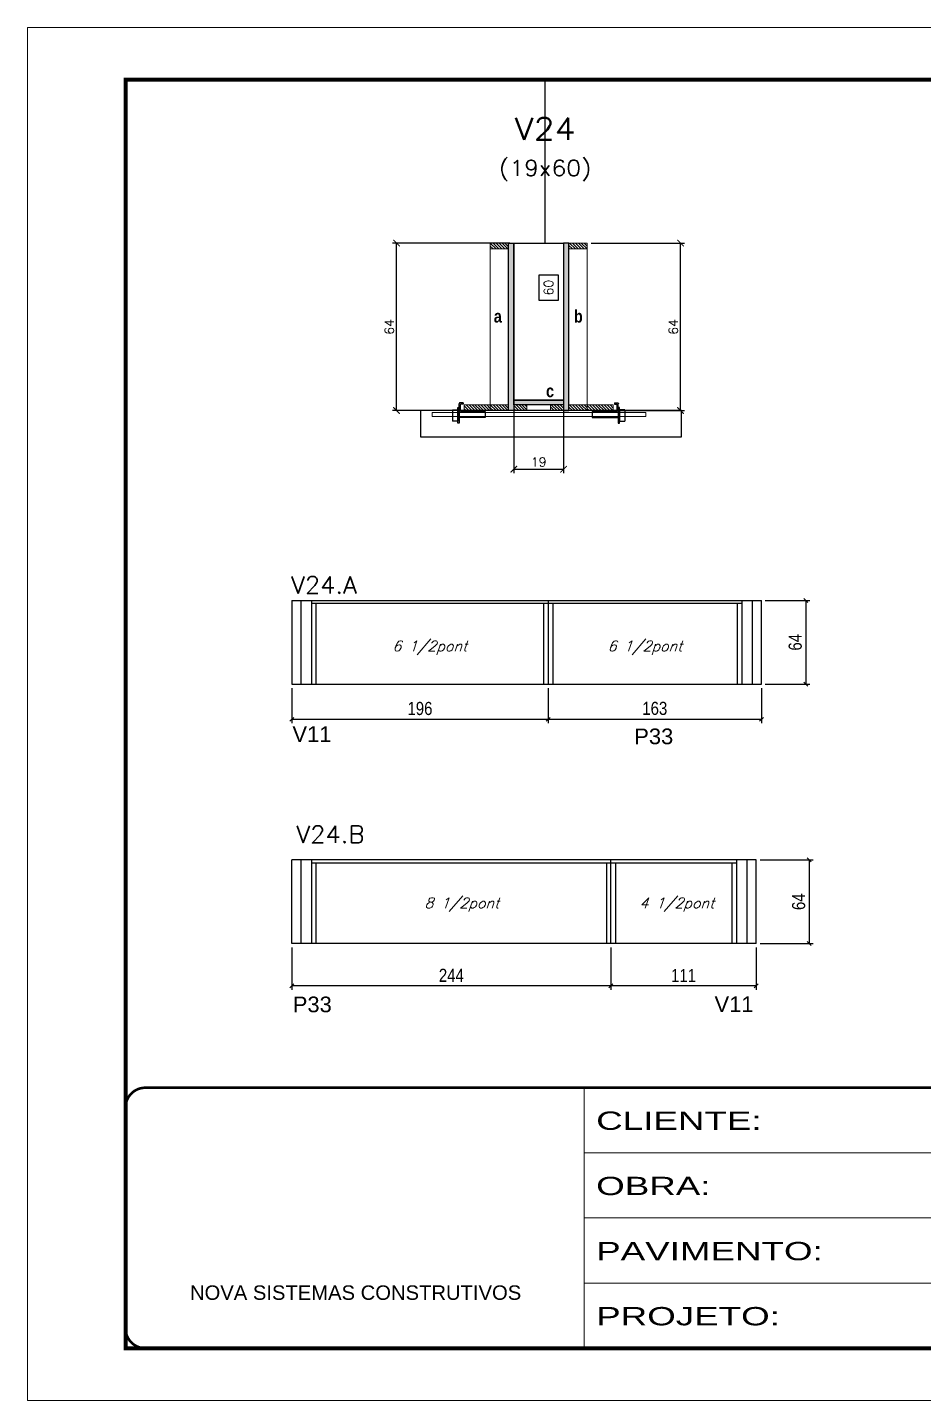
# Model space of a CAD drawing. Extents: x 137137 to 143418, y 10464 to 34486.
# Drawn here: x 140321 to 141006, y 29990 to 31040 of the extents above; entities that cross this region are included whole.
import ezdxf
from ezdxf.enums import TextEntityAlignment as Align

# ---------------------------------------------------------------- set-up
doc = ezdxf.new("R2010")
doc.units = 0
for name, pattern in [('CONTINUO', [0]), ('DASHED', [0.75, 0.5, -0.25]), ('HIDDEN', [0.375, 0.25, -0.125])]:
    doc.linetypes.add(name, pattern=pattern)
for name, color, linetype in [('5', 5, 'Continuous'), ('barrote', 251, 'Continuous'), ('COTA', 241, 'Continuous'), ('Cota Seção (2x)', 4, 'Continuous'), ('detalhes', 4, 'Continuous'), ('Painéis', 200, 'Continuous'), ('presilha', 1, 'Continuous'), ('SARR_2.2x7', 40, 'Continuous'), ('SARR_3.5x7', 81, 'Continuous'), ('texto', 7, 'Continuous'), ('Texto de Titulo', 7, 'Continuous'), ('Texto Qtd Sarr', 242, 'Continuous')]:
    doc.layers.add(name, color=color, linetype=linetype)
for name, color, linetype, lineweight in [('CONCRETO', 251, 'Continuous', 25), ('Folhas', 255, 'Continuous', 9), ('Hachura', 251, 'Continuous', 9), ('Madeira', 126, 'Continuous', 18), ('SARRAFO DE PRESSAO', 251, 'DASHED', 9), ('SCO-___-LAJ', 2, 'Continuous', 0), ('Texto Seção', 7, 'Continuous', 15)]:
    doc.layers.add(name, color=color, linetype=linetype, lineweight=lineweight)
doc.styles.add('ARIAL', font='arial.ttf')
doc.styles.add('COTA TECNICA', font='techl___.ttf', dxfattribs={"height": 10})
doc.styles.add('REGUA-120', font='ROMANS.shx', dxfattribs={"height": 15})
doc.styles.add('Romans', font='romans.shx')
doc.styles.get("Standard").update_dxf_attribs({"font": 'arial.ttf'})
doc.styles.add('TECNICA', font='techb___.ttf', dxfattribs={"height": 10})
doc.styles.add('Tecnologia', font='')
doc.styles.get('Tecnologia').set_extended_font_data('Forgotten Futurist')
doc.dimstyles.new('Cota Seção (2x)', dxfattribs={"dimtxt": 7, "dimasz": 5, "dimexe": 3, "dimexo": 3, "dimgap": 2, "dimtad": 3, "dimdec": 1, "dimlfac": 0.5, "dimzin": 12, "dimdsep": 46, "dimtxsty": 'Romans', "dimblk": 'ARCHTICK', "dimcen": 0, "dimclrd": 4, "dimclre": 4, "dimclrt": 1, "dimadec": 1, "dimazin": 3, "dimtfac": 1, "dimtdec": 1, "dimtmove": 0, "dimatfit": 3, "dimldrblk": 'OBLIQUE', "dimfxl": 1, "dimtolj": 1, "dimtzin": 12, "dimarcsym": 0})
doc.dimstyles.new('Cota Seção interna', dxfattribs={"dimtxt": 7, "dimasz": 6, "dimexe": 0.18, "dimexo": 2, "dimgap": -4, "dimtad": 3, "dimdec": 1, "dimlfac": 0.5, "dimzin": 12, "dimdsep": 46, "dimtxsty": 'Romans', "dimblk": 'ARCHTICK', "dimcen": 0.09, "dimse1": 1, "dimse2": 1, "dimsd1": 1, "dimsd2": 1, "dimclrd": 180, "dimclre": 5, "dimclrt": 1, "dimadec": 0, "dimazin": 3, "dimtfac": 1, "dimtdec": 1, "dimtofl": 0, "dimtmove": 0, "dimatfit": 3, "dimldrblk": 'ARCHTICK', "dimfxl": 1, "dimtolj": 1, "dimtzin": 0, "dimarcsym": 0})
doc.dimstyles.new('PAINEL', dxfattribs={"dimtxt": 10, "dimasz": 3, "dimexe": 3, "dimexo": 3, "dimgap": 3, "dimtad": 1, "dimdec": 1, "dimzin": 12, "dimdsep": 46, "dimtxsty": 'COTA TECNICA', "dimblk1": 'OBLIQUE', "dimblk2": 'OBLIQUE', "dimsah": 1, "dimcen": 0.9, "dimclrd": 4, "dimclre": 4, "dimclrt": 240, "dimadec": 1, "dimazin": 3, "dimtfac": 1, "dimtdec": 1, "dimtmove": 0, "dimatfit": 3, "dimfxl": 1, "dimtolj": 1, "dimtzin": 12, "dimarcsym": 0})
pattern_1 = [(315, (163649.1933, 22517.407), (1.12253202, 1.12253202), [])]
pattern_2 = [(315, (163649.1933, 22443.807), (1.12253202, 1.12253202), [])]

# ---------------------------------------------------------------- blocks, each defined once
blk = doc.blocks.new('_Oblique')
at = {"color": 0, "linetype": 'ByBlock', "lineweight": -2}
blk.add_line((-0.5, -0.5), (0.5, 0.5), dxfattribs=at)
blk = doc.blocks.new('*D775')
at = {"layer": 'COTA', "color": 4, "linetype": 'ByBlock', "lineweight": -2, "transparency": 16777216}
for p, q in [((140718.8, 30534.9), (140718.8, 30508)), ((140881.8, 30534.9), (140881.8, 30508)), ((140718.8, 30511), (140881.8, 30511))]:
    blk.add_line(p, q, dxfattribs=at)
at = {"layer": 'Defpoints', "color": 0, "linetype": 'ByBlock', "transparency": 16777216}
for p in [(140718.8, 30537.9), (140881.8, 30537.9), (140881.8, 30511)]:
    blk.add_point(p, dxfattribs=at)
at = {"layer": 'COTA', "color": 4, "linetype": 'ByBlock', "lineweight": -2, "transparency": 16777216, "xscale": 3, "yscale": 3, "zscale": 3, "rotation": 180}
blk.add_blockref('_Oblique', (140718.8, 30511), dxfattribs=at)
at = {"layer": 'COTA', "color": 4, "linetype": 'ByBlock', "lineweight": -2, "transparency": 16777216, "xscale": 3, "yscale": 3, "zscale": 3}
blk.add_blockref('_Oblique', (140881.8, 30511), dxfattribs=at)
at = {"layer": 'COTA', "color": 240, "linetype": 'ByBlock', "transparency": 16777216, "insert": (140800.3, 30519.3), "char_height": 10, "attachment_point": 5, "style": 'COTA TECNICA'}
blk.add_mtext('\\A1;163', dxfattribs=at)
blk = doc.blocks.new('*D776')
at = {"layer": 'COTA', "color": 4, "linetype": 'ByBlock', "lineweight": -2, "transparency": 16777216}
for p, q in [((140522.8, 30534.9), (140522.8, 30508)), ((140718.8, 30534.9), (140718.8, 30508)), ((140522.8, 30511), (140718.8, 30511))]:
    blk.add_line(p, q, dxfattribs=at)
at = {"layer": 'Defpoints', "color": 0, "linetype": 'ByBlock', "transparency": 16777216}
for p in [(140522.8, 30537.9), (140718.8, 30537.9), (140718.8, 30511)]:
    blk.add_point(p, dxfattribs=at)
at = {"layer": 'COTA', "color": 4, "linetype": 'ByBlock', "lineweight": -2, "transparency": 16777216, "xscale": 3, "yscale": 3, "zscale": 3, "rotation": 180}
blk.add_blockref('_Oblique', (140522.8, 30511), dxfattribs=at)
at = {"layer": 'COTA', "color": 4, "linetype": 'ByBlock', "lineweight": -2, "transparency": 16777216, "xscale": 3, "yscale": 3, "zscale": 3}
blk.add_blockref('_Oblique', (140718.8, 30511), dxfattribs=at)
at = {"layer": 'COTA', "color": 240, "linetype": 'ByBlock', "transparency": 16777216, "insert": (140620.8, 30519.2), "char_height": 10, "attachment_point": 5, "style": 'COTA TECNICA'}
blk.add_mtext('\\A1;196', dxfattribs=at)
blk = doc.blocks.new('*D777')
at = {"layer": 'COTA', "color": 4, "linetype": 'ByBlock', "lineweight": -2, "transparency": 16777216}
for p, q in [((140884.8, 30601.9), (140918.8, 30601.9)), ((140915.8, 30601.9), (140915.8, 30537.9)), ((140884.8, 30537.9), (140918.8, 30537.9))]:
    blk.add_line(p, q, dxfattribs=at)
at = {"layer": 'Defpoints', "color": 0, "linetype": 'ByBlock', "transparency": 16777216}
for p in [(140881.8, 30601.9), (140881.8, 30537.9), (140915.8, 30537.9)]:
    blk.add_point(p, dxfattribs=at)
at = {"layer": 'COTA', "color": 4, "linetype": 'ByBlock', "lineweight": -2, "transparency": 16777216, "xscale": 3, "yscale": 3, "zscale": 3}
for p, rotation in [((140915.8, 30601.9), 90), ((140915.8, 30537.9), 270)]:
    blk.add_blockref('_Oblique', p, dxfattribs=dict(at, rotation=rotation))
at = {"layer": 'COTA', "color": 240, "linetype": 'ByBlock', "transparency": 16777216, "insert": (140907.7, 30569.9), "char_height": 10, "attachment_point": 5, "rotation": 90, "style": 'COTA TECNICA'}
blk.add_mtext('\\A1;64', dxfattribs=at)
blk = doc.blocks.new('*D778')
at = {"layer": 'COTA', "color": 4, "linetype": 'ByBlock', "lineweight": -2, "transparency": 16777216}
for p, q in [((140766.8, 30336.5), (140766.8, 30304.1)), ((140877.8, 30336.5), (140877.8, 30304.1)), ((140877.8, 30307.1), (140766.8, 30307.1))]:
    blk.add_line(p, q, dxfattribs=at)
at = {"layer": 'Defpoints', "color": 0, "linetype": 'ByBlock', "transparency": 16777216}
for p in [(140766.8, 30339.5), (140877.8, 30339.5), (140766.8, 30307.1)]:
    blk.add_point(p, dxfattribs=at)
at = {"layer": 'COTA', "color": 4, "linetype": 'ByBlock', "lineweight": -2, "transparency": 16777216, "xscale": 3, "yscale": 3, "zscale": 3, "rotation": 180}
blk.add_blockref('_Oblique', (140766.8, 30307.1), dxfattribs=at)
at = {"layer": 'COTA', "color": 4, "linetype": 'ByBlock', "lineweight": -2, "transparency": 16777216, "xscale": 3, "yscale": 3, "zscale": 3}
blk.add_blockref('_Oblique', (140877.8, 30307.1), dxfattribs=at)
at = {"layer": 'COTA', "color": 240, "linetype": 'ByBlock', "transparency": 16777216, "insert": (140822.3, 30315.1), "char_height": 10, "attachment_point": 5, "style": 'COTA TECNICA'}
blk.add_mtext('\\A1;111', dxfattribs=at)
blk = doc.blocks.new('*D779')
at = {"layer": 'COTA', "color": 4, "linetype": 'ByBlock', "lineweight": -2, "transparency": 16777216}
for p, q in [((140522.8, 30336.5), (140522.8, 30304.1)), ((140766.8, 30336.5), (140766.8, 30304.1)), ((140766.8, 30307.1), (140522.8, 30307.1))]:
    blk.add_line(p, q, dxfattribs=at)
at = {"layer": 'Defpoints', "color": 0, "linetype": 'ByBlock', "transparency": 16777216}
for p in [(140522.8, 30339.5), (140766.8, 30339.5), (140522.8, 30307.1)]:
    blk.add_point(p, dxfattribs=at)
at = {"layer": 'COTA', "color": 4, "linetype": 'ByBlock', "lineweight": -2, "transparency": 16777216, "xscale": 3, "yscale": 3, "zscale": 3, "rotation": 180}
blk.add_blockref('_Oblique', (140522.8, 30307.1), dxfattribs=at)
at = {"layer": 'COTA', "color": 4, "linetype": 'ByBlock', "lineweight": -2, "transparency": 16777216, "xscale": 3, "yscale": 3, "zscale": 3}
blk.add_blockref('_Oblique', (140766.8, 30307.1), dxfattribs=at)
at = {"layer": 'COTA', "color": 240, "linetype": 'ByBlock', "transparency": 16777216, "insert": (140644.8, 30315.2), "char_height": 10, "attachment_point": 5, "style": 'COTA TECNICA'}
blk.add_mtext('\\A1;244', dxfattribs=at)
blk = doc.blocks.new('*D227')
at = {"layer": 'COTA', "color": 4, "linetype": 'ByBlock', "lineweight": -2, "transparency": 16777216}
for p, q in [((140880.8, 30403.5), (140921.4, 30403.5)), ((140918.4, 30403.5), (140918.4, 30339.5)), ((140880.8, 30339.5), (140921.4, 30339.5))]:
    blk.add_line(p, q, dxfattribs=at)
at = {"layer": 'Defpoints', "color": 0, "linetype": 'ByBlock', "transparency": 16777216}
for p in [(140877.8, 30403.5), (140877.8, 30339.5), (140918.4, 30339.5)]:
    blk.add_point(p, dxfattribs=at)
at = {"layer": 'COTA', "color": 4, "linetype": 'ByBlock', "lineweight": -2, "transparency": 16777216, "xscale": 3, "yscale": 3, "zscale": 3}
for p, rotation in [((140918.4, 30403.5), 90), ((140918.4, 30339.5), 270)]:
    blk.add_blockref('_Oblique', p, dxfattribs=dict(at, rotation=rotation))
at = {"layer": 'COTA', "color": 240, "linetype": 'ByBlock', "transparency": 16777216, "insert": (140910.3, 30371.5), "char_height": 10, "attachment_point": 5, "rotation": 90, "style": 'COTA TECNICA'}
blk.add_mtext('\\A1;64', dxfattribs=at)
blk = doc.blocks.new('_ArchTick')
at = {"color": 0, "linetype": 'ByBlock', "const_width": 0.15}
blk.add_lwpolyline([(-0.5, -0.5), (0.5, 0.5)], dxfattribs=at)
blk = doc.blocks.new('*D228')
at = {"layer": 'COTA', "color": 4, "lineweight": -2, "transparency": 16777216}
for p, q in [((140689.6, 30875.1), (140599.9, 30875.1)), ((140602.9, 30747.1), (140602.9, 30875.1)), ((140651.6, 30747.1), (140599.9, 30747.1))]:
    blk.add_line(p, q, dxfattribs=at)
at = {"layer": 'Defpoints', "color": 0, "transparency": 16777216}
for p in [(140602.9, 30875.1), (140692.6, 30875.1), (140654.6, 30747.1)]:
    blk.add_point(p, dxfattribs=at)
at = {"layer": 'COTA', "color": 4, "lineweight": -2, "transparency": 16777216, "xscale": 5, "yscale": 5, "zscale": 5}
for p, rotation in [((140602.9, 30875.1), 90), ((140602.9, 30747.1), 270)]:
    blk.add_blockref('_ArchTick', p, dxfattribs=dict(at, rotation=rotation))
at = {"layer": 'COTA', "color": 1, "transparency": 16777216, "insert": (140597.4, 30811.1), "char_height": 7, "attachment_point": 5, "rotation": 90, "style": 'Romans'}
blk.add_mtext('\\A1;64', dxfattribs=at)
blk = doc.blocks.new('*D229')
at = {"layer": 'COTA', "color": 4, "lineweight": -2, "transparency": 16777216}
for p, q in [((140751.6, 30875.1), (140823, 30875.1)), ((140820, 30747.1), (140820, 30875.1)), ((140771.6, 30747.1), (140823, 30747.1))]:
    blk.add_line(p, q, dxfattribs=at)
at = {"layer": 'Defpoints', "color": 0, "transparency": 16777216}
for p in [(140748.6, 30875.1), (140820, 30875.1), (140768.6, 30747.1)]:
    blk.add_point(p, dxfattribs=at)
at = {"layer": 'COTA', "color": 4, "lineweight": -2, "transparency": 16777216, "xscale": 5, "yscale": 5, "zscale": 5}
for p, rotation in [((140820, 30875.1), 90), ((140820, 30747.1), 270)]:
    blk.add_blockref('_ArchTick', p, dxfattribs=dict(at, rotation=rotation))
at = {"layer": 'COTA', "color": 1, "transparency": 16777216, "insert": (140814.5, 30811.1), "char_height": 7, "attachment_point": 5, "rotation": 90, "style": 'Romans'}
blk.add_mtext('\\A1;64', dxfattribs=at)
blk = doc.blocks.new('*D230')
at = {"layer": 'Cota Seção (2x)', "color": 180, "lineweight": -2, "transparency": 16777216}
for p, q in [((140726.6, 30850.6), (140711.6, 30850.6)), ((140711.6, 30850.6), (140711.6, 30831.6)), ((140726.6, 30831.6), (140726.6, 30850.6)), ((140711.6, 30831.6), (140726.6, 30831.6))]:
    blk.add_line(p, q, dxfattribs=at)
at = {"layer": 'Defpoints', "color": 0, "transparency": 16777216}
for p in [(140730.6, 30875.1), (140730.6, 30875.1), (140730.6, 30755.1)]:
    blk.add_point(p, dxfattribs=at)
at = {"layer": 'Cota Seção (2x)', "color": 1, "transparency": 16777216, "insert": (140719.1, 30841.1), "char_height": 7, "attachment_point": 5, "rotation": 90, "style": 'Romans'}
blk.add_mtext('\\A1;60', dxfattribs=at)
blk = doc.blocks.new('titulo1')
at = {"layer": 'Defpoints', "color": 252, "linetype": 'HIDDEN', "ltscale": 2}
blk.add_line((0, 0), (0, 125), dxfattribs=at)
at = {"layer": 'Defpoints', "style": 'Romans', "oblique": 15}
blk.add_attdef('FOLHA', text='', height=10, dxfattribs=at).set_placement((0, 15.6), align=Align.MIDDLE_CENTER)
at = {"layer": 'Texto Qtd Sarr', "color": 3, "style": 'Romans', "oblique": 15}
for tag, height, p in [('TITULO', 17, (0, 71.4)), ('SEÇÃO', 12, (0, 41.5))]:
    blk.add_attdef(tag, text='', height=height, dxfattribs=at).set_placement(p, align=Align.MIDDLE_CENTER)
blk = doc.blocks.new('PRESILHA METÁLICA 1')
at = {"layer": 'presilha'}
for p, q in [((7.5, 10.6), (7.5, 19.9)), ((12, 21), (8.6, 21)), ((9, 11.6), (9, 18.9)), ((12, 19.5), (9.6, 19.5)), ((12, 21), (12, 19.5)), ((0, 13), (6, 13)), ((0, 13), (0, 0)), ((6, 0), (0, 0)), ((6, 15.5), (7.5, 15.5)), ((6, -2.5), (6, 15.5)), ((6, 13), (6, 0)), ((7.5, 15.5), (7.5, -2.5)), ((37.5, 4.1), (7.5, 4.1)), ((37.5, 11), (9.6, 11)), ((37.5, 11), (37.5, 4.1)), ((7.5, -2.5), (6, -2.5))]:
    blk.add_line(p, q, dxfattribs=at)
for centre, radius, start, end in [((8.6, 19.9), 1.14, 90, 180), ((9.6, 18.9), 0.57, 90, 180), ((9.6, 11.6), 0.57, 180, 270)]:
    blk.add_arc(centre, radius, start, end, dxfattribs=at)
blk = doc.blocks.new('*D231')
at = {"layer": 'COTA', "color": 4, "lineweight": -2, "transparency": 16777216}
for p, q in [((140692.6, 30748.5), (140692.6, 30699.3)), ((140730.6, 30748.5), (140730.6, 30699.3)), ((140692.6, 30702.3), (140730.6, 30702.3))]:
    blk.add_line(p, q, dxfattribs=at)
at = {"layer": 'Defpoints', "color": 0, "transparency": 16777216}
for p in [(140692.6, 30751.5), (140730.6, 30751.5), (140730.6, 30702.3)]:
    blk.add_point(p, dxfattribs=at)
at = {"layer": 'COTA', "color": 4, "lineweight": -2, "transparency": 16777216, "xscale": 5, "yscale": 5, "zscale": 5, "rotation": 180}
blk.add_blockref('_ArchTick', (140692.6, 30702.3), dxfattribs=at)
at = {"layer": 'COTA', "color": 4, "lineweight": -2, "transparency": 16777216, "xscale": 5, "yscale": 5, "zscale": 5}
blk.add_blockref('_ArchTick', (140730.6, 30702.3), dxfattribs=at)
at = {"layer": 'COTA', "color": 1, "transparency": 16777216, "insert": (140711.6, 30707.8), "char_height": 7, "attachment_point": 5, "style": 'Romans'}
blk.add_mtext('\\A1;19', dxfattribs=at)
blk = doc.blocks.new('9999999999')
at = {"color": 30, "linetype": 'CONTINUO'}
for p, q in [((98564.6, 34230.2), (98564.6, 34429.4)), ((98564.6, 34379.6), (99584, 34379.6)), ((98564.6, 34329.8), (99488, 34329.8)), ((98564.6, 34280), (99488, 34280))]:
    blk.add_line(p, q, dxfattribs=at)
at = {"color": 30, "linetype": 'CONTINUO', "const_width": 2}
blk.add_lwpolyline([(99584, 34230.2), (99584, 34414.4, 0.414214), (99569, 34429.4), (98229, 34429.4, 0.414214), (98214, 34414.4), (98214, 34245.2, 0.414214), (98229, 34230.2), (99584, 34230.2)], format="xyb", dxfattribs=at)
at = {"layer": 'Folhas'}
blk.add_lwpolyline([(98139, 34190.2), (99624, 34190.2), (99624, 35240.2), (98139, 35240.2)], close=True, dxfattribs=at)
at = {"layer": 'Folhas', "color": 30, "const_width": 3}
blk.add_lwpolyline([(98214, 34230.2), (99584, 34230.2), (99584, 35200.2), (98214, 35200.2)], close=True, dxfattribs=at)
at = {"color": 7, "linetype": 'Continuous', "ltscale": 5, "style": 'ARIAL'}
blk.add_text('NOVA SISTEMAS CONSTRUTIVOS', height=11.059, dxfattribs=at).set_placement((98263.2, 34267.2))
at = {"layer": 'Folhas', "color": 7, "style": 'Tecnologia', "width": 1.5}
for s, p in [('CLIENTE:', (98573.7, 34397.2)), ('OBRA:', (98573.7, 34347.3)), ('PAVIMENTO:', (98573.7, 34297.5)), ('PROJETO:', (98573.7, 34247.7))]:
    blk.add_text(s, height=14, dxfattribs=at).set_placement(p)

msp = doc.modelspace()

# ---------------------------------------------------------------- hatches: boundary and pattern name
at = {"layer": 'Hachura'}
h = msp.add_hatch(dxfattribs=at)
h.set_pattern_fill('ANSI31', color=256, scale=0.5, angle=270, style=0)
h.set_pattern_definition([(315, (163649.1933, 22567.407), (1.12253202, 1.12253202), [])])
h.paths.add_polyline_path([(140688.57, 30870.65), (140688.57, 30875.05), (140674.57, 30875.05), (140674.57, 30870.65)])
h = msp.add_hatch(color=256, dxfattribs=at)
h.dxf.hatch_style = 1
h.paths.add_polyline_path([(140688.57, 30875.05), (140692.57, 30875.05), (140692.57, 30747.05), (140688.57, 30747.05)])
h = msp.add_hatch(color=256, dxfattribs=at)
h.dxf.hatch_style = 1
h.paths.add_polyline_path([(140734.56, 30875.05), (140730.56, 30875.05), (140730.57, 30747.05), (140734.57, 30747.05)])
h = msp.add_hatch(dxfattribs=at)
h.set_pattern_fill('ANSI31', color=256, scale=0.5, angle=270, style=0)
h.set_pattern_definition([(315, (163649.203, 22567.407), (1.12253202, 1.12253202), [])])
h.paths.add_polyline_path([(140734.56, 30870.65), (140734.56, 30875.05), (140748.56, 30875.05), (140748.56, 30870.65)])
h = msp.add_hatch(color=256, dxfattribs=at)
h.dxf.hatch_style = 1
h.paths.add_polyline_path([(140692.57, 30751.45), (140692.57, 30755.05), (140730.57, 30755.05), (140730.57, 30751.45)])
h = msp.add_hatch(dxfattribs=at)
h.set_pattern_fill('ANSI31', color=256, scale=0.5, angle=270, style=0)
h.set_pattern_definition(pattern_1)
h.paths.add_polyline_path([(140654.57, 30747.05), (140654.57, 30751.45), (140674.57, 30751.45), (140674.57, 30747.05)])
h = msp.add_hatch(dxfattribs=at)
h.set_pattern_fill('ANSI31', color=256, scale=0.5, angle=270, style=0)
h.set_pattern_definition(pattern_2)
h.paths.add_polyline_path([(140688.57, 30747.05), (140688.57, 30751.45), (140674.57, 30751.45), (140674.57, 30747.05)])
h = msp.add_hatch(dxfattribs=at)
h.set_pattern_fill('ANSI31', color=256, scale=0.5, angle=270, style=0)
h.set_pattern_definition(pattern_1)
h.paths.add_polyline_path([(140692.57, 30747.05), (140692.57, 30751.45), (140702.57, 30751.45), (140702.57, 30747.05)])
h = msp.add_hatch(dxfattribs=at)
h.set_pattern_fill('ANSI31', color=256, scale=0.5, angle=270, style=0)
h.set_pattern_definition(pattern_1)
h.paths.add_polyline_path([(140730.57, 30747.05), (140730.57, 30751.45), (140720.57, 30751.45), (140720.57, 30747.05)])
h = msp.add_hatch(dxfattribs=at)
h.set_pattern_fill('ANSI31', color=256, scale=0.5, angle=270, style=0)
h.set_pattern_definition(pattern_2)
h.paths.add_polyline_path([(140734.57, 30747.05), (140734.57, 30751.45), (140748.57, 30751.45), (140748.57, 30747.05)])
h = msp.add_hatch(dxfattribs=at)
h.set_pattern_fill('ANSI31', color=256, scale=0.5, angle=270, style=0)
h.set_pattern_definition(pattern_1)
h.paths.add_polyline_path([(140768.57, 30747.05), (140768.57, 30751.45), (140748.57, 30751.45), (140748.57, 30747.05)])

# ---------------------------------------------------------------- linework, layer by layer
at = {"layer": 'barrote'}
msp.add_lwpolyline([(140621.12, 30727.05), (140820.7, 30727.05), (140820.7, 30747.05), (140621.12, 30747.05)], close=True, dxfattribs=at)
at = {"layer": 'CONCRETO'}
msp.add_lwpolyline([(140692.57, 30875.05), (140692.57, 30875.05), (140692.57, 30875.05), (140692.57, 30875.05), (140730.57, 30875.05), (140730.57, 30875.05), (140730.57, 30875.05), (140730.57, 30755.05), (140692.57, 30755.05), (140692.57, 30875.05)], close=True, dxfattribs=at)
at = {"layer": 'Madeira'}
for points in [[(140688.57, 30870.65), (140688.57, 30875.05), (140674.57, 30875.05), (140674.57, 30870.65)], [(140688.57, 30875.05), (140674.57, 30875.05), (140674.57, 30747.05), (140688.57, 30747.05)], [(140734.56, 30870.65), (140734.56, 30875.05), (140748.56, 30875.05), (140748.56, 30870.65)], [(140734.56, 30875.05), (140748.56, 30875.05), (140748.57, 30747.05), (140734.57, 30747.05)], [(140654.57, 30747.05), (140654.57, 30751.45), (140674.57, 30751.45), (140674.57, 30747.05)], [(140688.57, 30747.05), (140688.57, 30751.45), (140674.57, 30751.45), (140674.57, 30747.05)], [(140692.57, 30747.05), (140692.57, 30751.45), (140702.57, 30751.45), (140702.57, 30747.05)], [(140730.57, 30747.05), (140730.57, 30751.45), (140720.57, 30751.45), (140720.57, 30747.05)], [(140734.57, 30747.05), (140734.57, 30751.45), (140748.57, 30751.45), (140748.57, 30747.05)], [(140768.57, 30747.05), (140768.57, 30751.45), (140748.57, 30751.45), (140748.57, 30747.05)]]:
    msp.add_lwpolyline(points, close=True, dxfattribs=at)
at = {"layer": 'Painéis', "linetype": 'ByBlock'}
for p, q in [((140522.79, 30601.85), (140718.79, 30601.85)), ((140522.79, 30601.85), (140522.79, 30537.85)), ((140718.79, 30601.85), (140881.79, 30601.85)), ((140718.79, 30601.85), (140718.79, 30537.85)), ((140718.79, 30601.85), (140718.79, 30537.85)), ((140881.79, 30537.85), (140881.79, 30601.85)), ((140522.79, 30537.85), (140718.79, 30537.85)), ((140718.79, 30537.85), (140881.79, 30537.85)), ((140877.79, 30403.46), (140522.79, 30403.46)), ((140522.79, 30339.46), (140522.79, 30403.46)), ((140766.79, 30339.46), (140766.79, 30403.46)), ((140877.79, 30339.46), (140877.79, 30403.46)), ((140877.79, 30339.46), (140522.79, 30339.46))]:
    msp.add_line(p, q, dxfattribs=at)
at = {"layer": 'Painéis'}
for points in [[(140688.57, 30875.05), (140692.57, 30875.05), (140692.57, 30747.05), (140688.57, 30747.05)], [(140734.56, 30875.05), (140730.56, 30875.05), (140730.57, 30747.05), (140734.57, 30747.05)], [(140692.57, 30751.45), (140692.57, 30755.05), (140730.57, 30755.05), (140730.57, 30751.45)]]:
    msp.add_lwpolyline(points, close=True, dxfattribs=at)
at = {"layer": 'SARR_2.2x7', "linetype": 'Continuous'}
for p, q in [((140529.79, 30601.85), (140529.79, 30537.85)), ((140718.79, 30599.65), (140537.79, 30599.65)), ((140866.79, 30599.65), (140718.79, 30599.65)), ((140874.79, 30601.85), (140874.79, 30537.85)), ((140529.79, 30403.46), (140529.79, 30339.46)), ((140537.79, 30401.26), (140766.79, 30401.26)), ((140766.79, 30401.26), (140862.79, 30401.26)), ((140870.79, 30403.46), (140870.79, 30339.46))]:
    msp.add_line(p, q, dxfattribs=at)
at = {"layer": 'SARR_3.5x7'}
for p, q in [((140537.79, 30601.85), (140537.79, 30537.85)), ((140541.29, 30599.65), (140541.29, 30537.85)), ((140715.29, 30599.65), (140715.29, 30537.85)), ((140722.29, 30599.65), (140722.29, 30537.85)), ((140863.29, 30599.65), (140863.29, 30537.85)), ((140866.79, 30601.85), (140866.79, 30537.85)), ((140537.79, 30403.46), (140537.79, 30339.46)), ((140541.29, 30401.26), (140541.29, 30339.46)), ((140763.29, 30401.26), (140763.29, 30339.46)), ((140770.29, 30401.26), (140770.29, 30339.46)), ((140859.29, 30401.26), (140859.29, 30339.46)), ((140862.79, 30403.46), (140862.79, 30339.46))]:
    msp.add_line(p, q, dxfattribs=at)
at = {"layer": 'SCO-___-LAJ', "color": 1}
msp.add_lwpolyline([(140630.12, 30745.72), (140793.38, 30745.72), (140793.38, 30742.52), (140630.12, 30742.52)], close=True, dxfattribs=at)

# ---------------------------------------------------------------- block references
at = {"layer": 'presilha', "yscale": 0.6666666666666666, "zscale": 0.6666666666666666}
for p, xscale in [((140645.71, 30739.08), 0.6666666666666666), ((140777.44, 30739.08), -0.6666666666666666)]:
    msp.add_blockref('PRESILHA METÁLICA 1', p, dxfattribs=dict(at, xscale=xscale))
at = {"layer": 'SARRAFO DE PRESSAO', "color": 6, "linetype": 'ByBlock'}
msp.add_blockref('9999999999', (42181.81, -4200.15), dxfattribs=at)
at = {"layer": 'Texto Seção'}
ref = msp.add_blockref('titulo1', (140716.57, 30875.05), dxfattribs=at)
ref.add_attrib('TITULO', 'V24', dxfattribs={"layer": 'Texto de Titulo', "color": 7, "height": 17, "style": 'Romans', "width": 1.1}).set_placement((140716.57, 30962.55), align=Align.MIDDLE_CENTER)
ref.add_attrib('SEÇÃO', '(19x60)', dxfattribs={"layer": 'Texto de Titulo', "color": 7, "height": 12, "style": 'Romans', "width": 1.1}).set_placement((140716.57, 30932.55), align=Align.MIDDLE_CENTER)

# ---------------------------------------------------------------- texts
at = {"layer": '5', "linetype": 'Continuous'}
for s, rotation, p in [('V11', 0.00004, (140523.32, 30493.66)), ('P33', 0.00004, (140784.61, 30491.95)), ('P33', 359.99996, (140523.59, 30286.97)), ('V11', 359.99996, (140845.99, 30287.14))]:
    msp.add_text(s, height=12, rotation=rotation, dxfattribs=at).set_placement(p)
at = {"layer": 'detalhes', "style": 'TECNICA'}
for s, p in [('a', (140677.27, 30814.39)), ('b', (140738.5, 30814.38)), ('c', (140717.17, 30757.29))]:
    msp.add_text(s, height=9.6, dxfattribs=at).set_placement(p)
at = {"layer": 'texto', "color": 2, "char_height": 8, "attachment_point": 5, "style": 'Romans'}
for s, insert in [('{\\Q19;\\C256;6 1/2pont}', (140628.29, 30565.67)), ('{\\Q19;\\C256;6 1/2pont}', (140792.79, 30565.67)), ('{\\Q19;\\C256;8 1/2pont}', (140652.77, 30369.24)), ('{\\Q19;\\C256;4 1/2pont}', (140817.16, 30369.24))]:
    msp.add_mtext(s, dxfattribs=dict(at, insert=insert))
at = {"layer": 'Texto Seção', "style": 'REGUA-120', "width": 1.05}
for s, p in [('V24.A', (140522.32, 30607.21)), ('V24.B', (140526.36, 30416.52))]:
    msp.add_text(s, height=13, dxfattribs=at).set_placement(p)

# ---------------------------------------------------------------- dimensions: what is measured, and where the dimension line sits
at = {"layer": 'COTA'}
for base, p1, p2, picture, middle in [((140602.92, 30875.05), (140654.57, 30747.05), (140692.57, 30875.05), '*D228', (140597.42, 30811.05)), ((140820.05, 30875.05), (140768.57, 30747.05), (140748.56, 30875.05), '*D229', (140814.55, 30811.05))]:
    dim = msp.add_linear_dim(base=base, p1=p1, p2=p2, angle=90, dimstyle='Cota Seção (2x)', dxfattribs=at)
    dim.commit()
    dim.dimension.update_dxf_attribs({"geometry": picture, "text_midpoint": middle})
dim = msp.add_linear_dim(base=(140730.57, 30702.32), p1=(140692.57, 30751.45), p2=(140730.57, 30751.45), dimstyle='Cota Seção (2x)', dxfattribs=at)
dim.commit()
dim.dimension.update_dxf_attribs({"geometry": '*D231', "text_midpoint": (140711.57, 30707.82)})
at = {"layer": 'COTA', "linetype": 'ByBlock'}
for p1, p2, distance, picture, middle in [((140881.79, 30601.85), (140881.79, 30537.85), 34, '*D777', (140907.69, 30569.85)), ((140522.79, 30537.85), (140718.79, 30537.85), -26.81, '*D776', (140620.79, 30519.17)), ((140718.79, 30537.85), (140881.79, 30537.85), -26.81, '*D775', (140800.29, 30519.26)), ((140877.79, 30403.46), (140877.79, 30339.46), 40.63, '*D227', (140910.32, 30371.46)), ((140766.79, 30339.46), (140522.79, 30339.46), 32.37, '*D779', (140644.79, 30315.16)), ((140877.79, 30339.46), (140766.79, 30339.46), 32.37, '*D778', (140822.29, 30315.15))]:
    dim = msp.add_aligned_dim(p1=p1, p2=p2, distance=distance, dimstyle='PAINEL', dxfattribs=at)
    dim.commit()
    dim.dimension.update_dxf_attribs({"geometry": picture, "text_midpoint": middle})
at = {"layer": 'Cota Seção (2x)'}
dim = msp.add_linear_dim(base=(140730.57, 30875.05), p1=(140730.57, 30755.05), p2=(140730.56, 30875.05), angle=90, dimstyle='Cota Seção interna', dxfattribs=at)
dim.commit()
dim.dimension.update_dxf_attribs({"geometry": '*D230', "text_midpoint": (140730.57, 30841.05), "dimtype": 160})

doc.saveas('drawing.dxf')
